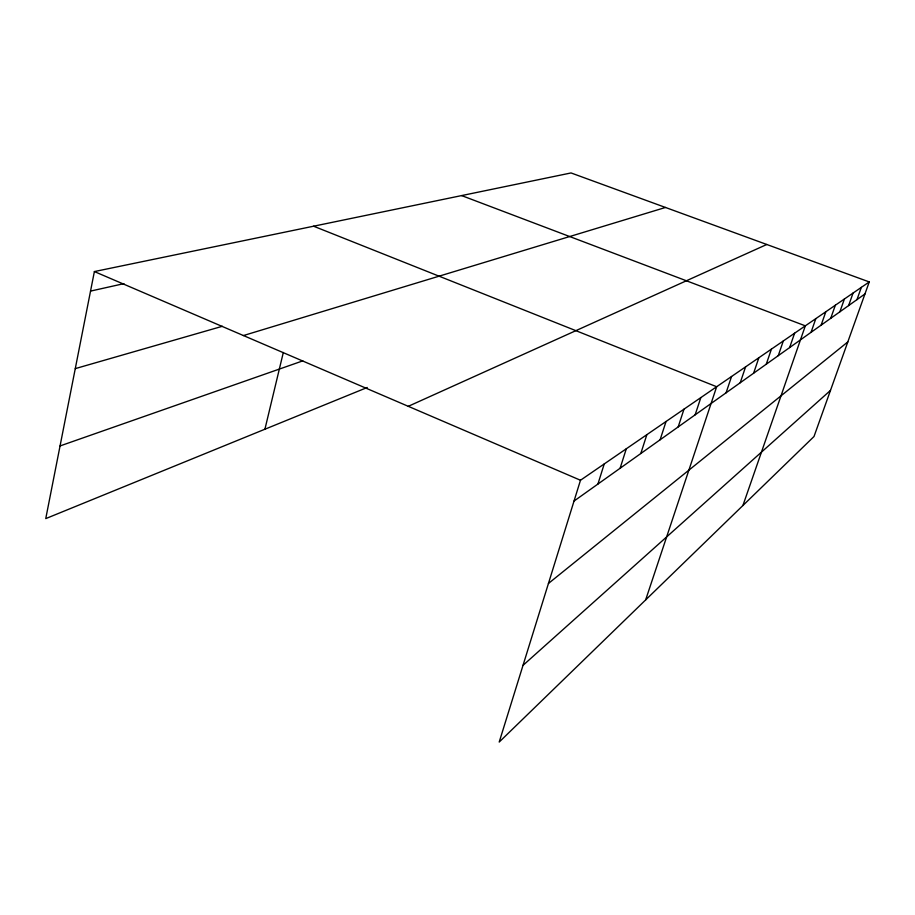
<?xml version="1.0" encoding="UTF-8"?>
<svg xmlns="http://www.w3.org/2000/svg" width="915" height="915" viewBox="0 0 915 915"><rect width="100%" height="100%" fill="white"/><g stroke="black" fill="none" stroke-linecap="round" stroke-linejoin="round"><path stroke-width="1.37" d="M869.25 281.934L580.487 480.249L499.201 742.054L814.007 436.512L869.25 281.934L571.04 172.946L94.382 271.561L45.75 518.611L367.258 387.48M264.915 429.226L283.318 352.492M597.918 484.058L604.243 463.939M620.107 468.251L626.306 448.785M640.797 453.531L646.859 434.671M660.104 439.783L666.051 421.495M678.187 426.905L683.997 409.154M695.137 414.838L700.833 397.602M645.647 599.92L716.662 386.736L313.605 226.211M726.075 392.81L731.554 376.5M740.235 382.733L745.599 366.858M753.605 373.217L758.867 357.742M766.267 364.204L771.414 349.13M778.253 355.672L783.309 340.952M789.634 347.563L794.597 333.209M742.911 505.515L805.326 325.843L461.618 195.581M811.045 332.317L815.825 318.626M821.132 325.145L825.822 311.763M830.729 318.306L835.338 305.233M839.879 311.798L844.408 298.999M848.617 305.576L853.066 293.052M856.966 299.628L861.335 287.367M523.014 665.354L830.477 390.408M548.44 583.473L847.805 341.935M574.025 501.065L864.961 293.944M408.284 406.317L766.781 244.488M60.058 445.937L302.796 360.865M243.436 335.553L665.48 207.465M75.282 368.619L222.379 326.278M90.539 291.096L123.914 283.639M94.382 271.561L580.487 480.249"/></g></svg>
